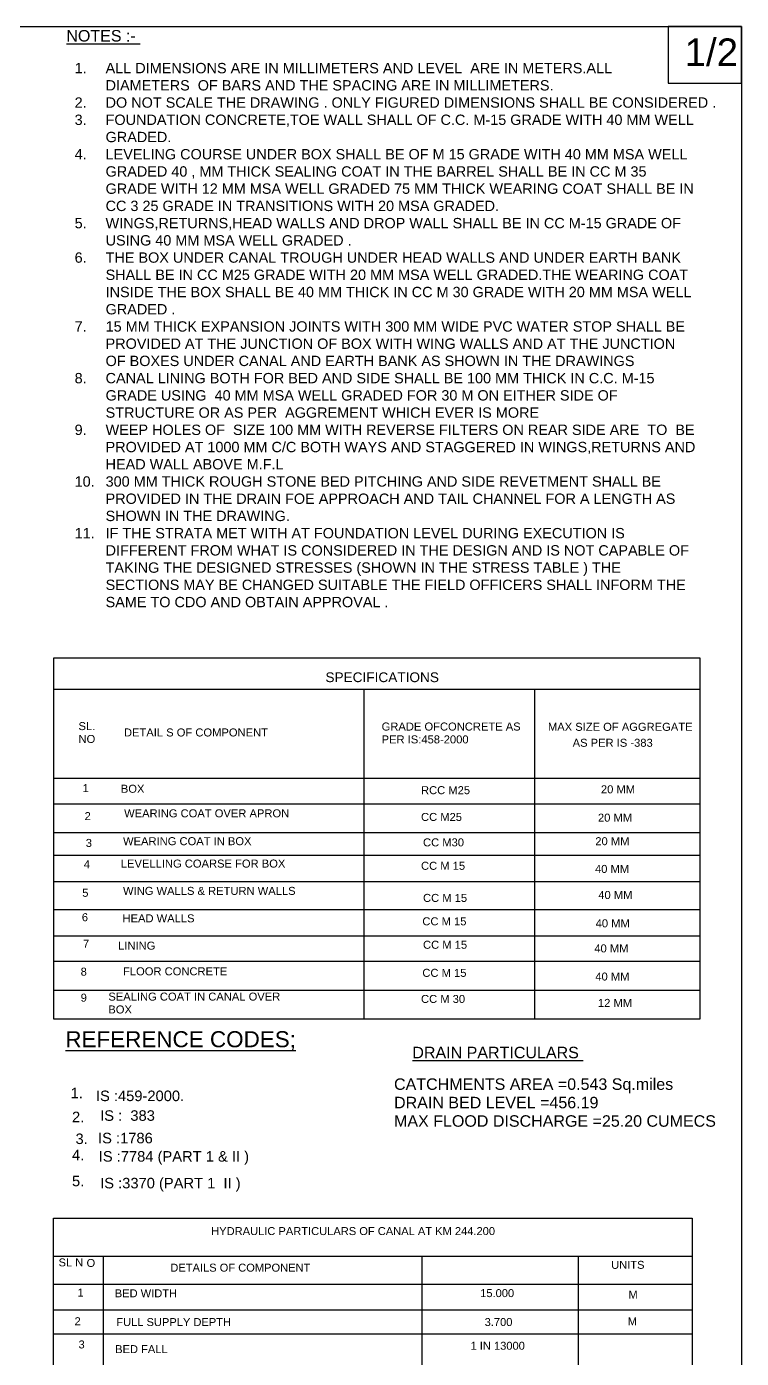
# Model space of a CAD drawing. Header units: millimetres. Extents: x 5124 to 3169670, y 2311 to 45686297.
# Drawn here: x 3138360 to 3169514, y 45628297 to 45686297 of the extents above; entities that cross this region are included whole.
import ezdxf

# ---------------------------------------------------------------- set-up
doc = ezdxf.new("R2010")
doc.units = ezdxf.units.MM
doc.header["$MEASUREMENT"] = 0
doc.layers.add('DIMENSION', color=7, linetype='Continuous')
doc.layers.add('TEXT', color=7, linetype='Continuous')
doc.styles.get("Standard").update_dxf_attribs({"font": 'arial.ttf', "height": 500})

msp = doc.modelspace()

# ---------------------------------------------------------------- linework, layer by layer
at = {"layer": 'DIMENSION'}
for points in [[(3169513.7, 45570797.3), (3005188.4, 45570797.3), (3005188.4, 45686297.1), (3169513.7, 45686297.1)], [(3169513.7, 45686297.1), (3166326.7, 45686297.1), (3166326.7, 45683841.2), (3169513.7, 45683841.2)]]:
    msp.add_lwpolyline(points, close=True, dxfattribs=at)
for points in [[(3155594, 45615981.3), (3155594, 45632749.9)], [(3162419.3, 45615872.2), (3162419.3, 45632749.9)]]:
    msp.add_lwpolyline(points, dxfattribs=at)
at = {"layer": 'TEXT'}
for points in [[(3139551.2, 45658811.4), (3167698.5, 45658811.4), (3167698.5, 45643064.8), (3139551.2, 45643064.8)], [(3139528.9, 45634407.4), (3167373.1, 45634407.4), (3167373.1, 45615869.3), (3139528.9, 45615869.3)]]:
    msp.add_lwpolyline(points, close=True, dxfattribs=at)
for points in [[(3139551.2, 45657443.9), (3167698.5, 45657443.9)], [(3153062.5, 45657443.9), (3153062.5, 45643064.8)], [(3160499.3, 45657443.9), (3160499.3, 45643064.8)], [(3139551.2, 45653559.9), (3167698.5, 45653559.9)], [(3139551.2, 45652445.4), (3167698.5, 45652445.4)], [(3139551.2, 45651195.7), (3167698.5, 45651195.7)], [(3139551.2, 45650216.3), (3167698.5, 45650216.3)], [(3139551.2, 45649067.9), (3167698.5, 45649067.9)], [(3139551.2, 45647852.1), (3167698.5, 45647852.1)], [(3139551.2, 45646703.7), (3167698.5, 45646703.7)], [(3139551.2, 45645589.2), (3167698.5, 45645589.2)], [(3139551.2, 45644339.5), (3167698.5, 45644339.5)], [(3139528.9, 45632749.9), (3167373.1, 45632749.9)], [(3141713.2, 45615861.3), (3141713.2, 45632727.9)], [(3139528.9, 45631523.6), (3167373.1, 45631523.6)], [(3139528.9, 45630408.9), (3167373.1, 45630408.9)], [(3139528.9, 45629368.5), (3167373.1, 45629368.5)]]:
    msp.add_lwpolyline(points, dxfattribs=at)

# ---------------------------------------------------------------- texts
at = {"layer": 'DIMENSION'}
for s, height, p in [('%%UNOTES :- ', 500, (3140091.2, 45685648.2)), ('1/2', 1200, (3167038.3, 45684581.9)), ('SPECIFICATIONS ', 425, (3151383.8, 45657748.4)), ('%%UDRAIN PARTICULARS ', 500, (3155171.7, 45641367.1)), ('CATCHMENTS AREA =0.543 Sq.miles', 500, (3154374.1, 45639991)), ('DRAIN BED LEVEL =456.19', 500, (3154374.1, 45639187.8)), ('MAX FLOOD DISCHARGE =25.20 CUMECS ', 500, (3154374.1, 45638384.6))]:
    msp.add_text(s, height=height, dxfattribs=at).set_placement(p)
at = {"layer": 'DIMENSION', "insert": (3140002.5, 45684716.4), "char_height": 450, "attachment_point": 1}
msp.add_mtext_dynamic_manual_height_columns('\\pi-1350,l1800,t1800;1.^IALL DIMENSIONS ARE IN MILLIMETERS AND LEVEL  ARE IN METERS.ALL DIAMETERS  OF BARS AND THE SPACING ARE IN MILLIMETERS.\\P2.^IDO NOT SCALE THE DRAWING . ONLY FIGURED DIMENSIONS SHALL BE CONSIDERED .\\P3.^IFOUNDATION CONCRETE,TOE WALL SHALL OF C.C. M-15 GRADE WITH 40 MM WELL GRADED.\\P4.^ILEVELING COURSE UNDER BOX SHALL BE OF M 15 GRADE WITH 40 MM MSA WELL GRADED 40 , MM THICK SEALING COAT IN THE BARREL SHALL BE IN CC M 35 GRADE WITH 12 MM MSA WELL GRADED 75 MM THICK WEARING COAT SHALL BE IN CC 3 25 GRADE IN TRANSITIONS WITH 20 MSA GRADED. \\P5.^IWINGS,RETURNS,HEAD WALLS AND DROP WALL SHALL BE IN CC M-15 GRADE OF USING 40 MM MSA WELL GRADED .\\P6.^ITHE BOX UNDER CANAL TROUGH UNDER HEAD WALLS AND UNDER EARTH BANK SHALL BE IN CC M25 GRADE WITH 20 MM MSA WELL GRADED.THE WEARING COAT INSIDE THE BOX SHALL BE 40 MM THICK IN CC M 30 GRADE WITH 20 MM MSA WELL GRADED .\\P7.^I15 MM THICK EXPANSION JOINTS WITH 300 MM WIDE PVC WATER STOP SHALL BE PROVIDED AT THE JUNCTION OF BOX WITH WING WALLS AND AT THE JUNCTION OF BOXES UNDER CANAL AND EARTH BANK AS SHOWN IN THE DRAWINGS \\P8.^ICANAL LINING BOTH FOR BED AND SIDE SHALL BE 100 MM THICK IN C.C. M-15 GRADE USING  40 MM MSA WELL GRADED FOR 30 M ON EITHER SIDE OF STRUCTURE OR AS PER  AGGREMENT WHICH EVER IS MORE \\P9.^IWEEP HOLES OF  SIZE 100 MM WITH REVERSE FILTERS ON REAR SIDE ARE  TO  BE PROVIDED AT 1000 MM C/C BOTH WAYS AND STAGGERED IN WINGS,RETURNS AND HEAD WALL ABOVE M.F.L\\P10.^I300 MM THICK ROUGH STONE BED PITCHING AND SIDE REVETMENT SHALL BE PROVIDED IN THE DRAIN FOE APPROACH AND TAIL CHANNEL FOR A LENGTH AS SHOWN IN THE DRAWING.\\P11.^IIF THE STRATA MET WITH AT FOUNDATION LEVEL DURING EXECUTION IS DIFFERENT FROM WHAT IS CONSIDERED IN THE DESIGN AND IS NOT CAPABLE OF TAKING THE DESIGNED STRESSES (SHOWN IN THE STRESS TABLE ) THE SECTIONS MAY BE CHANGED SUITABLE THE FIELD OFFICERS SHALL INFORM THE SAME TO CDO AND OBTAIN APPROVAL .\\P ', width=27440.579, gutter_width=2500, heights=[0], dxfattribs=at)
at = {"layer": 'TEXT'}
for s, height, p in [('SL.', 348.55, (3140621.2, 45655659)), ('DETAIL S OF COMPONENT ', 348.551, (3142603.4, 45655382.5)), ('GRADE OFCONCRETE AS ', 348.551, (3153833.7, 45655639.9)), ('MAX SIZE OF AGGREGATE ', 348.551, (3161081.6, 45655628)), ('NO ', 348.55, (3140621.2, 45655099.1)), ('PER IS:458-2000', 348.551, (3153833.7, 45655080)), ('AS PER IS -383', 348.551, (3162159.2, 45654933)), ('1', 348.6, (3140799.6, 45652957.7)), ('BOX', 348.55, (3142467, 45652930.3)), ('RCC M25', 348.55, (3155550.4, 45652868.5)), ('20 MM', 348.55, (3163391.3, 45652906.5)), ('WEARING COAT OVER APRON ', 348.551, (3142609.9, 45651859.9)), ('2', 348.6, (3140885.6, 45651738.3)), ('CC M25 ', 348.55, (3155550.4, 45651702.8)), ('20 MM', 348.55, (3163261.9, 45651671.4)), ('3', 348.6, (3140937.1, 45650570.5)), ('WEARING COAT IN BOX', 348.551, (3142562.3, 45650646.8)), ('CC M30', 348.55, (3155637.9, 45650595.3)), ('20 MM', 348.55, (3163146.9, 45650645.4)), ('4', 348.6, (3140851.2, 45649643.2)), ('LEVELLING COARSE FOR BOX ', 348.551, (3142467, 45649671.6)), ('CC M 15 ', 348.55, (3155550.4, 45649575.3)), ('40 MM', 348.55, (3163132.5, 45649439)), ('5', 348.6, (3140783.1, 45648399.3)), ('WING WALLS & RETURN WALLS ', 348.551, (3142562.3, 45648482.3)), ('CC M 15 ', 348.55, (3155637.9, 45648176.4)), ('40 MM ', 348.55, (3163276.3, 45648304.5)), ('6', 348.6, (3140765.9, 45647334.5)), ('HEAD WALLS ', 348.551, (3142538.7, 45647286.2)), ('CC M 15 ', 348.55, (3155608.8, 45647156.4)), ('40 MM ', 348.55, (3163161.3, 45647069.4)), ('7', 348.6, (3140817.5, 45646183.9)), ('LINING ', 348.55, (3142348.2, 45646096.9)), ('CC M 15 ', 348.55, (3155637.9, 45646136.4)), ('40 MM ', 348.55, (3163103.8, 45645977.9)), ('8', 348.6, (3140714.3, 45644964.5)), ('FLOOR CONCRETE ', 348.551, (3142562.5, 45644978.9)), ('CC M 15 ', 348.55, (3155608.8, 45644912.4)), ('40 MM ', 348.55, (3163146.9, 45644752.3)), ('9', 348.6, (3140714.3, 45643831.1)), ('SEALING COAT IN CANAL OVER ', 348.551, (3141921.3, 45643878.2)), ('CC M 30', 348.55, (3155550.4, 45643775.8)), ('BOX ', 348.55, (3141921.3, 45643318.2)), ('12 MM ', 348.55, (3163261.9, 45643603.4)), ('%%UREFERENCE CODES;', 700, (3140047.3, 45641846.5)), ('1.', 458.48, (3140276.8, 45639623.5)), ('IS :459-2000.', 458.48, (3141381.1, 45639500.9)), ('2.', 458.48, (3140338.1, 45638581.4)), ('IS :  383', 458.48, (3141565.2, 45638642.7)), ('3.', 458.48, (3140491.5, 45637631.2)), ('IS :1786', 458.48, (3141473.2, 45637661.9)), ('4.', 458.48, (3140338.1, 45636926.3)), ('IS :7784 (PART 1 & II )', 458.48, (3141503.8, 45636865)), ('5.', 458.48, (3140338.1, 45635792.3)), ('IS :3370 (PART 1  II )', 458.48, (3141565.2, 45635700.3)), ('HYDRAULIC PARTICULARS OF CANAL AT KM 244.200', 346.443, (3146405.5, 45633667)), ('SL N', 346.44, (3139752.4, 45632301.9)), (' O', 346.44, (3140837.9, 45632279.5)), ('UNITS ', 346.44, (3163838.2, 45632196.7)), ('DETAILS OF COMPONENT ', 346.443, (3144624, 45632074.1)), ('1', 346.4, (3140578.4, 45630988.3)), ('15.000', 346.44, (3158128.9, 45630965.3)), ('BED WIDTH ', 346.44, (3142202.2, 45630956.7)), ('M', 346.4, (3164592.3, 45630900.7)), ('2', 346.4, (3140449.2, 45629740.8)), ('FULL SUPPLY DEPTH ', 346.443, (3142268.1, 45629704.2)), ('3.700', 346.44, (3158322.8, 45629706)), ('M', 346.4, (3164560, 45629738.3)), ('3', 346.4, (3140621.5, 45628729.8)), ('1 IN 13000', 346.44, (3157708.8, 45628672.8)), ('BED FALL ', 346.44, (3142219.3, 45628525.3))]:
    msp.add_text(s, height=height, dxfattribs=at).set_placement(p)

doc.saveas('drawing.dxf')
